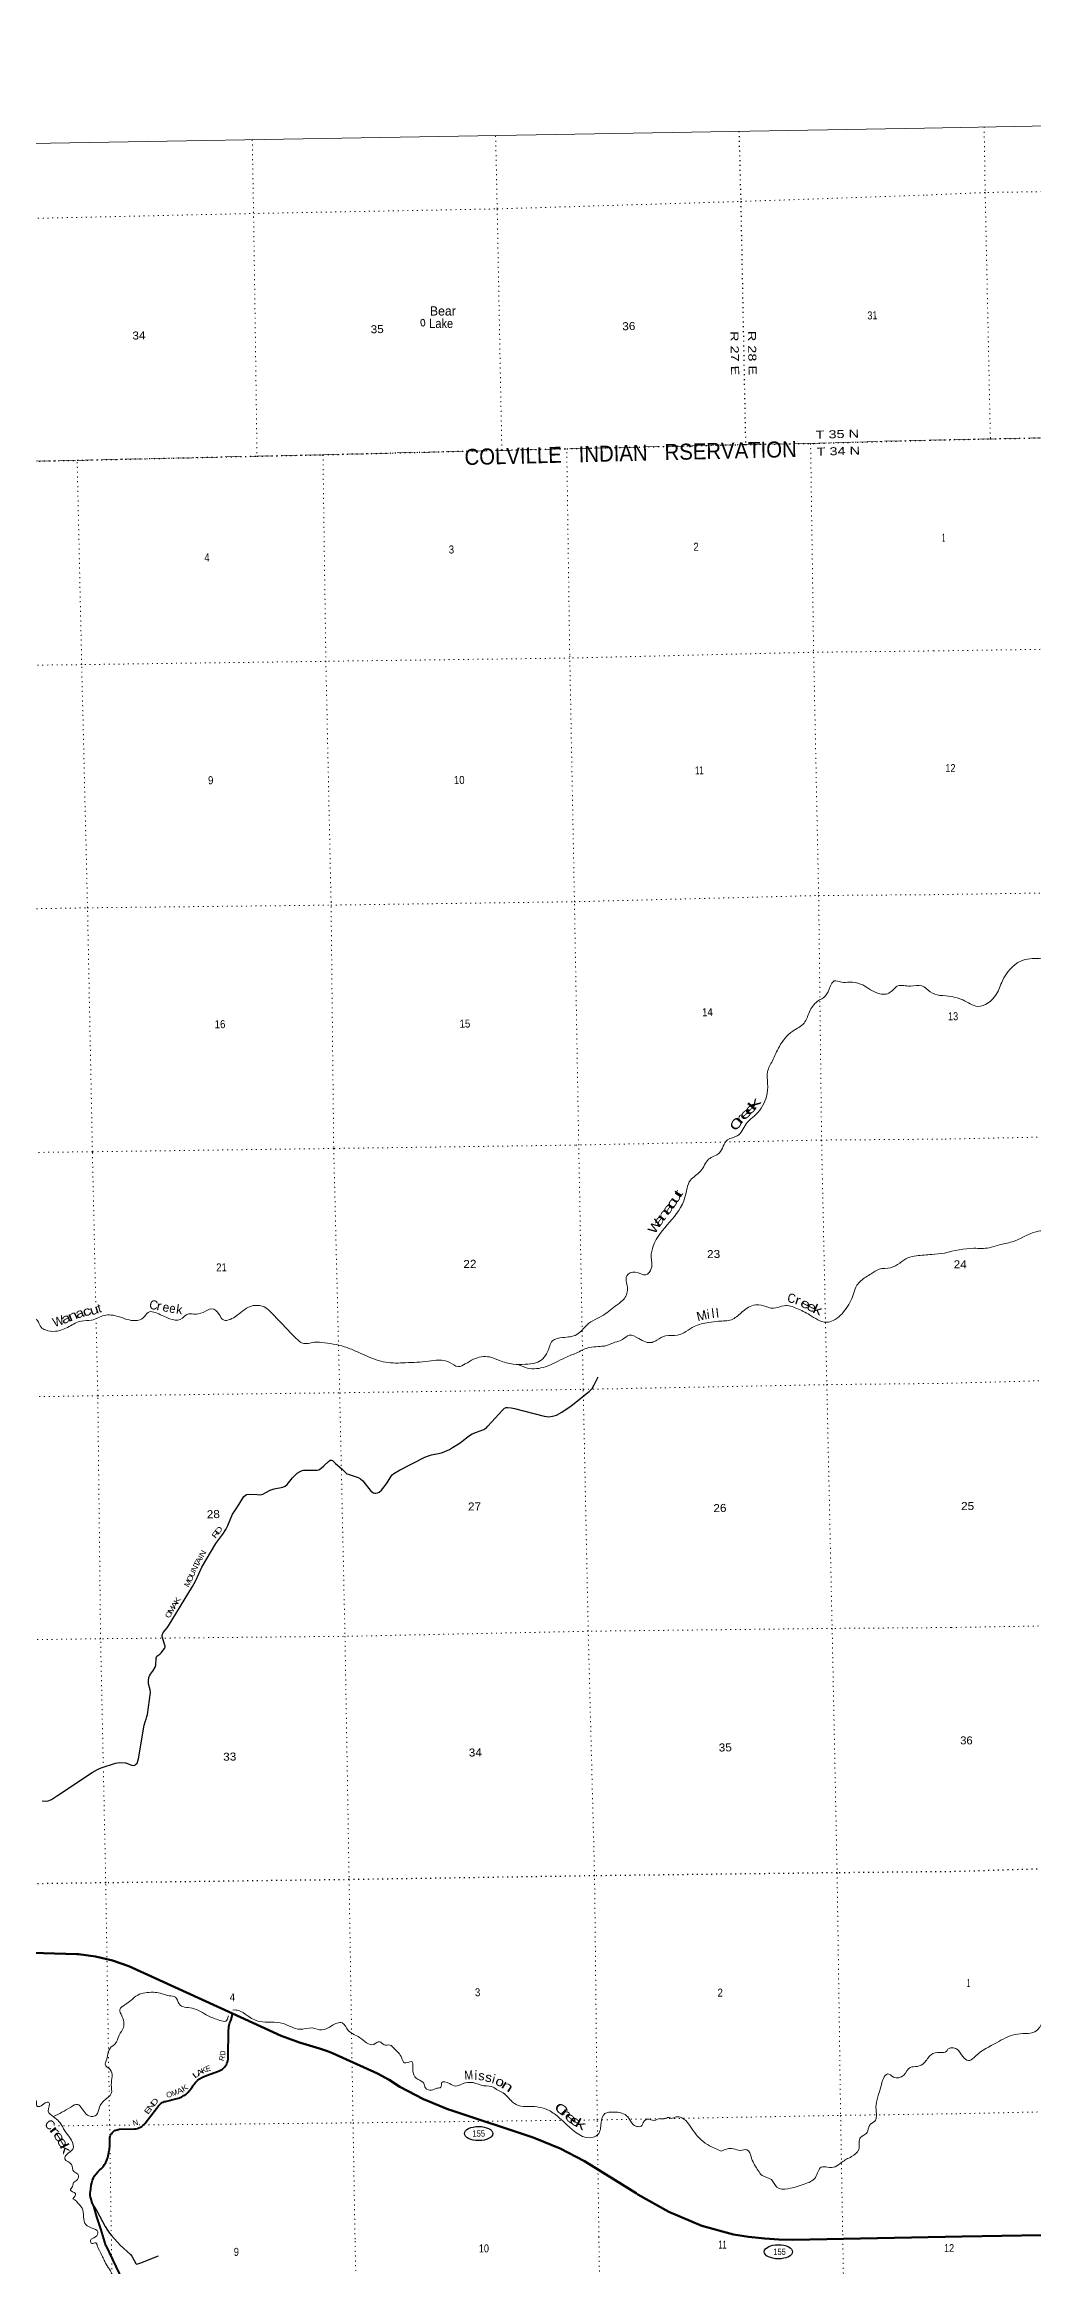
# Model space of a CAD drawing. Header units: feet. Extents: x 244583 to 493183, y 184934 to 372822.
# Drawn here: x 378200 to 399801, y 324241 to 372822 of the extents above; entities that cross this region are included whole.
import ezdxf
from ezdxf.enums import TextEntityAlignment as Align

# ---------------------------------------------------------------- set-up
doc = ezdxf.new("R2010")
doc.units = ezdxf.units.FT
doc.header["$LTSCALE"] = 70
doc.linetypes.add('DOT_DASHED', pattern=[7.7, 5, -1.2, 0.3, -1.2])
doc.linetypes.add('DOTTED', pattern=[1.5, 0.3, -1.2])
for name, color, linetype, lineweight in [('17', 7, 'Continuous', 25), ('23', 7, 'Continuous', 70), ('26', 7, 'Continuous', 40), ('29', 7, 'Continuous', 25), ('30', 7, 'Continuous', 25), ('39', 7, 'Continuous', 13), ('4', 7, 'Continuous', 13), ('44', 7, 'DOT_DASHED', 13), ('6', 7, 'DOTTED', 25), ('7', 7, 'DOTTED', 13)]:
    doc.layers.add(name, color=color, linetype=linetype, lineweight=lineweight)
doc.layers.add('27', color=7, linetype='Continuous')
doc.layers.add('41', color=7, linetype='Continuous')

msp = doc.modelspace()

# ---------------------------------------------------------------- linework, layer by layer
at = {"layer": '17'}
for centre, major_axis in [((387691.85, 327128.91), (-309.24, 1)), ((394245.05, 324542.49), (309.24, -1))]:
    msp.add_ellipse(centre, major_axis=major_axis, ratio=0.500121, dxfattribs=at)
at = {"layer": '23'}
for points in [[(382314.15, 329751.88), (380041.35, 330786.72), (379685.62, 330913.62), (379318.58, 331002.63), (378944.24, 331052.8), (378905.37, 331055.73), (377201.12, 331106.35)], [(393259.86, 324918.32), (392571.33, 325111.51), (391852.95, 325418.4), (391170.58, 325798.69), (391134.53, 325823.28), (390008.64, 326522.37), (389477.57, 326804.88), (388919.88, 327030.33), (388885.47, 327042.06), (387086.35, 327638.75), (387030.21, 327657.82), (386487.81, 327877.61), (385971.36, 328152.9), (385735.47, 328303.3), (385480.53, 328439.57), (384494.2, 328886.52), (384387.52, 328932.36), (384209.95, 328991.38), (383918.29, 329074.92), (383777.73, 329116.89), (383377.46, 329267.74), (382314.15, 329751.88)], [(393259.86, 324918.32), (393591.46, 324873.23), (393947.42, 324830.05), (394252.51, 324808.06), (394563.24, 324806.4), (398259.3, 324877.88)], [(398259.3, 324877.88), (400860.87, 324919.53), (401171.95, 324913.83), (401291.12, 324910.36), (401442.9, 324895.18), (401597.64, 324879.49), (401694.32, 324865.08), (401808.5, 324845.52), (401949.41, 324813.62), (402217.22, 324745.45), (404251.99, 324166.99), (404538.31, 324086), (409051.3, 322968.58), (409165.94, 322938.4), (409321.11, 322905.43), (409410.75, 322893.11), (409488.92, 322884.88), (409715.59, 322869.12), (416911.16, 322526.84)]]:
    msp.add_lwpolyline(points, dxfattribs=at)
at = {"layer": '26'}
for points in [[(382139.32, 328581.92), (382159.17, 328607.12), (382176.29, 328634.25), (382190.47, 328663.02), (382201.57, 328693.12), (382209.46, 328724.22), (382214.05, 328755.97), (382215.31, 328788.02), (382215.28, 328789.8), (382226.68, 329400.25), (382227.15, 329425.08), (382229.08, 329450.25), (382229.94, 329461.51), (382236.49, 329497.27), (382246.74, 329532.15), (382260.59, 329565.77), (382261.75, 329568.2), (382283.53, 329620.51), (382299.72, 329674.81), (382314.15, 329751.88)], [(379276.65, 325541.79), (379244.34, 325616.09), (379220.24, 325692.32), (379209.09, 325735.52), (379202.51, 325779.64), (379200.59, 325824.21), (379203.33, 325868.74), (379210.11, 325909.95), (379221.78, 325999.23), (379232.09, 326053.27), (379247.99, 326105.93), (379269.31, 326156.64), (379295.81, 326204.85), (379327.21, 326250.02), (379363.15, 326291.66), (379403.25, 326329.32), (379405.1, 326330.87), (379448.08, 326367.78), (379482.66, 326403.97), (379515.44, 326449.56), (379543.27, 326498.32), (379565.86, 326549.73), (379582.94, 326603.21), (379591.49, 326641.35), (379616.75, 326757.58), (379622.16, 326782.48), (379625.21, 326807.58), (379629.33, 326841.45), (379629.52, 326845.96), (379630.59, 326871.1), (379629.86, 326895.96), (379628.12, 326955.01), (379626.04, 326983.22), (379626.91, 327011.49), (379630.74, 327039.51), (379637.48, 327066.98), (379647.05, 327093.59), (379659.35, 327119.06), (379662.03, 327123.83), (379678.78, 327144.04), (379697.56, 327162.39), (379718.15, 327178.67), (379740.33, 327192.72), (379763.86, 327204.36), (379788.47, 327213.49), (379813.91, 327219.99), (379839.88, 327223.79), (379841.75, 327223.96), (380166.66, 327228.37), (380200.32, 327232.29), (380233.39, 327239.7), (380265.5, 327250.52), (380296.31, 327264.65), (380325.47, 327281.91), (380352.66, 327302.13), (380377.6, 327325.08), (380399.99, 327350.51), (380402.34, 327353.51), (380650.47, 327677.77), (380695.78, 327734.1), (380713.06, 327755.01), (380732.43, 327773.99), (380753.67, 327790.85), (380776.56, 327805.39), (380800.85, 327817.46), (380826.27, 327826.92), (380844.01, 327831.8), (381097.52, 327896.04), (381150.35, 327912.1), (381201.21, 327933.59), (381249.55, 327960.28), (381294.83, 327991.88), (381336.56, 328028.04), (381374.28, 328068.36), (381407.58, 328112.4), (381436.1, 328159.69), (381441.24, 328169.57), (381465.77, 328204.87), (381502.64, 328248.74), (381543.89, 328288.51), (381589.08, 328323.75), (381637.7, 328354.07), (381689.22, 328379.15), (381743.08, 328398.7), (382007.42, 328493.75), (382037.21, 328505.65), (382065.6, 328520.59), (382092.27, 328538.42), (382116.93, 328558.93), (382139.32, 328581.92)], [(379542.53, 324680.31), (379432.35, 325047.35), (379346.59, 325310.46), (379276.65, 325541.79)], [(379542.53, 324680.31), (380127.66, 323453.84)]]:
    msp.add_lwpolyline(points, dxfattribs=at)
at = {"layer": '29'}
for points in [[(386660.08, 341973.09), (386847.1, 342012.36), (386901.52, 342027.13), (386949.47, 342045.58), (387053.69, 342093.57), (387119.18, 342132.34), (387290.72, 342235.7), (387326.69, 342263.39), (387489.01, 342396.28), (387547.12, 342431.35), (387643.95, 342470.11), (387806.27, 342529.18), (387830.27, 342542.1), (387853.32, 342558.71), (387894.81, 342603.01), (388212.08, 342950.02), (388260.05, 342992.47), (388291.41, 343007.24), (388330.13, 343009.08), (388402.08, 343001.7), (388477.7, 342986.93), (389126.99, 342817.12), (389222.92, 342804.21), (389304.07, 342817.12), (389396.31, 342844.81), (389510.66, 342905.72), (389717.25, 343046), (390108.3, 343356.09), (390174.72, 343428.08), (390218.98, 343503.75), (390307.14, 343676.3)], [(380570.1, 337244), (380621.66, 337325.9), (380634.57, 337370.19), (380641.95, 337532.62), (380648.41, 337554.78), (380658.56, 337569.54), (380723.11, 337613.84), (380753.55, 337643.37), (380826.41, 337739.35), (380838.4, 337770.73), (380839.32, 337791.03), (380826.41, 337835.33), (380774.76, 337997.76), (380772, 338023.6), (380773.84, 338038.37), (380786.75, 338067.9), (380796.89, 338086.35), (380885.43, 338189.72), (380912.18, 338230.33), (381438.8, 339090.45), (381506.13, 339223.36), (381638.01, 339518.67), (381947.9, 340035.49), (382102.84, 340234.83), (382166.49, 340338.21), (382206.14, 340426.79), (382309.44, 340677.82), (382358.32, 340751.66), (382457, 340891.93), (382560.3, 341061.74), (382587.05, 341087.59), (382616.56, 341106.05), (382678.35, 341113.42), (382848.05, 341106.04), (382922.76, 341102.36), (382973.48, 341113.42), (383135.8, 341202.02), (383224.34, 341231.55), (383408.79, 341268.47), (383459.53, 341290.64), (383504.71, 341327.53), (383622.76, 341467.81), (383726.06, 341571.17), (383787.86, 341611.8), (383834.9, 341632.12), (383866.25, 341637.62), (384072.84, 341637.62), (384160.46, 341641.34), (384196.44, 341648.73), (384220.4, 341659.77), (384252.69, 341685.63), (384308.94, 341733.6), (384412.24, 341829.58), (384447.3, 341853.61), (384474.97, 341859.15), (384493.4, 341851.73), (384559.8, 341785.28), (384707.37, 341659.77), (384795, 341573.06), (384813.45, 341560.14), (384840.17, 341549.03), (385061.52, 341475.19), (385109.5, 341447.55), (385157.44, 341401.36), (385341.9, 341172.49), (385354.83, 341161.45), (385389.88, 341142.99), (385419.39, 341137.45), (385445.19, 341135.57), (385480.26, 341139.3), (385519, 341155.91), (385570.62, 341202.02), (385688.67, 341364.45), (385777.21, 341504.73), (385804.9, 341537.99), (385834.42, 341561.98), (385961.67, 341637.62), (386515.06, 341921.92), (386575.93, 341947.76), (386660.08, 341973.09)], [(378148.09, 334405.89), (378225.55, 334398.51), (378284.58, 334405.89), (378350.98, 334435.42), (378483.79, 334524.02), (379243.75, 335026.07), (379356.28, 335088.82), (379442.98, 335129.43), (379754.71, 335232.79), (379848.77, 335247.56), (379968.68, 335240.17), (380018.47, 335225.41), (380105.18, 335184.8), (380151.28, 335181.11), (380175.27, 335188.49), (380193.71, 335199.57), (380225.06, 335232.8), (380254.57, 335321.39), (380380, 336059.7), (380400.31, 336137.22), (380422.45, 336192.59), (380440.89, 336247.96), (380453.78, 336295.96), (380520.21, 336775.85), (380512.81, 336834.93), (380475.92, 336967.82), (380472.25, 337034.26), (380483.3, 337100.72), (380505.46, 337152.39), (380557.08, 337226.23), (380570.1, 337244)], [(379276.65, 325541.79), (379341.54, 325440.88), (379528.77, 325093.88), (379576.73, 325014.51), (379621.92, 324948.05), (379662.41, 324896.73), (379857.29, 324685.68)], [(379857.29, 324685.68), (380082.45, 324483.85), (380110.07, 324448.03), (380195.45, 324285.91), (380212.25, 324274.45), (380243.99, 324280.68), (380306.4, 324303.96), (380694.91, 324453.95)]]:
    msp.add_lwpolyline(points, dxfattribs=at)
at = {"layer": '39'}
for points in [[(386427.96, 366732.09), (386438.68, 366792.99), (386472.53, 366813.99), (386497.31, 366790.3), (386513.2, 366713.84), (386497.98, 366673.04), (386457.79, 366664.03), (386445.03, 366692.04), (386427.96, 366732.09)], [(397773.82, 352022.57), (398273.5, 351924.96), (398606.56, 351781.45), (399007.18, 352043.17), (399142.76, 352340.04), (399547.25, 352773.67), (399944.38, 352833.15), (400463.21, 352851.66), (400897.81, 352982.36), (401150.16, 353308.98), (401383.59, 353694.01), (401823.29, 354217.04), (402091.56, 354562.05), (402531.86, 355038.58), (402827.45, 355141.29), (403161.15, 355106.98), (403523.39, 355368.22), (404034.92, 355960.88), (404197.36, 356051.85), (404479.28, 356117.99), (404850.56, 356304.53), (405303.47, 356583.07), (405619.08, 356700.18), (406243.41, 356999.02), (406472.48, 357250.54), (406624.48, 357527.4), (406785.22, 357751.79), (406934.62, 357915.38), (407113.38, 358152.13), (407546.4, 358565.89), (407905.12, 358786.65)], [(397773.82, 352022.57), (397562.41, 352101.68), (397383.73, 352231), (397129.39, 352225.12), (396854.64, 352228.88), (396662.31, 352072.79), (396395.63, 352076.74), (396041.78, 352270.75), (395804.54, 352311.78), (395620.71, 352313.59), (395466.65, 352338.34), (395378.5, 352219.03), (395274.23, 352010.38), (395099.19, 351893.1), (394922.71, 351662.57), (394805.18, 351415.19), (394560.74, 351241.72), (394265.51, 350905.32), (394113.18, 350590.41), (394009.59, 350351.45), (394009.42, 350094.66), (393983.57, 349813.01), (393762.16, 349427.76), (393538.83, 349214.34), (393346.99, 348949.07), (393134.88, 348863.29), (392949.64, 348573.91), (392718.5, 348437.14), (392548.63, 348182.49), (392323.01, 347981.15), (392202.35, 347606.32), (391507.83, 346538.85), (391464.48, 346315.43), (391466.51, 346050.6), (391344.51, 345910.29), (391116.9, 345971.75), (390930.98, 345888.6), (390942.78, 345638.15), (390877.69, 345394.01), (390717.29, 345254.83), (390419.46, 345031.59), (390062.87, 344817.11), (389837.52, 344603.64), (389528.01, 344537.85), (389307.49, 344466.03), (389197.9, 344224.91), (388942.88, 343984.47), (388709.28, 343954.8), (388448.7, 343956.87), (388147.96, 344036.86), (387926.04, 344114.64), (387581.79, 344066.24), (387400.41, 343960.95), (387248.25, 343902.84), (387044.03, 344001.24), (386593.2, 344021.15), (386095.12, 343987.4), (385660.66, 343997.58), (385251.64, 344131.69), (385055.77, 344218.15), (384819.21, 344317.82), (384321.93, 344425.63), (384099.56, 344434.64), (383841.46, 344416.55), (383705.87, 344516.53), (383223.78, 345018.97), (382962.6, 345223.22), (382702.11, 345221.24), (382368, 344995.15), (382098.85, 344930.29), (382019.46, 345045.73), (381857.07, 345169.36), (381669.09, 345088.18), (381467.92, 345053.21), (381314.61, 345045.62), (381217.55, 344962.5), (380739.22, 345036.36), (380467.39, 345088.72), (380361.03, 344971.01), (380190.79, 344908.44), (379817.1, 344998.88), (379507.52, 345024.08), (379229.16, 344920.59), (379005.47, 344899.24), (378739.6, 344779.87), (378439.04, 344675.87), (378220.24, 344705.19), (378126, 344763.67), (378049.95, 344909.51), (377873.8, 345016.65), (377639.7, 345185.13), (377466.94, 345144.74), (377261.9, 345014.64), (377041.78, 345013.6), (376793.5, 345183.77), (376731.2, 345203.15)], [(397874.52, 346387.82), (398520.41, 346490.91), (398851.52, 346501.05), (399058.77, 346562.23), (399356.8, 346632.62), (399879.12, 346853.37), (400269.2, 346831.88), (400628.57, 346684.65), (401097.45, 346819.82), (401498.93, 346855.09), (402003.19, 347225.24), (402122.99, 347238.49)], [(388566.88, 343944.8), (388761.69, 343871.09), (389150.81, 343900.31), (389592.52, 344102.6), (389854.54, 344213.8), (390114.59, 344322.93), (390487.28, 344363.89), (390671.46, 344434.87), (390833.67, 344495.24), (390982.93, 344591.7), (391190.68, 344515.62), (391483.39, 344433.42), (391589.26, 344484.39), (391778.99, 344577.74), (392041.22, 344591.89), (392402.46, 344780.19), (392717.52, 344868.35), (392939.01, 344897.74), (393219.03, 344928.47), (393431.64, 345080.99), (393700.53, 345244.91), (393920.88, 345235.85), (394134.26, 345178.1), (394369.23, 345236.1), (394647.26, 345177.83), (394927.23, 345034.67), (395292.4, 344875.29), (395443.01, 344913.14), (395729.81, 345176.56), (395830.89, 345348.74), (395962.62, 345681.36), (396154.39, 345861.71), (396275.94, 345933.26), (396447.36, 346032.26), (396697.02, 346066.33), (396898.67, 346168.05), (397075.77, 346283.35), (397260.6, 346326.04), (397599.17, 346358.13), (397874.52, 346387.82)], [(398186.6, 328940.32), (398429.46, 328726.75), (398553.45, 328823.31), (399016.31, 329114.1), (399415.91, 329296.95), (399851.41, 329356.89), (400073.47, 330000.59), (400196.88, 330618.81), (400385.08, 330748.51), (400700.78, 331017.27), (400865.55, 331401.45), (401275.49, 331723.93), (401758.94, 332142.36), (401974.64, 332650.51), (402131.66, 333008.3), (402148.78, 333408.87), (402064.01, 333721.23), (402215.89, 334165.91), (402395.32, 334350.09), (402960.88, 334506.67), (403308.44, 334652.48), (403743.33, 334918.66), (404033.28, 335306.4), (404193.27, 335589.42), (404468.61, 335855.67), (404886.13, 336216.67), (405251.98, 336512.33), (405406.56, 336744.73), (405645.57, 337325.96), (405757.31, 337592.21)], [(367745.89, 331441.27), (367862.78, 331436.28), (367962.67, 331396.13), (368069.82, 331479.48), (368397.06, 331652.85), (368551.5, 331787.84), (368696.91, 331876.13), (368868.95, 331859.88), (368951.9, 332029.62), (369045.71, 332078.3), (369157.54, 331957.54), (369242.64, 331945.35), (369325.15, 331870.43), (369499.76, 331829.98), (369719.46, 331849.21), (370141.87, 331747.76), (370175.21, 331615.08), (370110.13, 331546.86), (370167.12, 331263.08), (370207.95, 331067.89), (370252.84, 330959.74), (370443.63, 330830.7), (370579.2, 330819.68), (370586.52, 330676.29), (370513.37, 330607.87), (370591.25, 330470.16), (370605.7, 330280.43), (370703.82, 330141.16), (370828.99, 330055.08), (371042.7, 329983.19), (371351.81, 329802.29), (371648.63, 329629.19), (371879.88, 329497.04), (372148.15, 329335.42), (372482.21, 329035.8), (372700.26, 329038.82), (372850.28, 329013.98), (372968.63, 329049.07), (373142.53, 328951.99), (373329.98, 328968.45), (373407.03, 328867.11), (373505.06, 328907.79), (373566.24, 328969.87), (373679.84, 328948.23), (373839.35, 328949.89), (373901, 328815.84), (373948.72, 328760.33), (374143.04, 328829.53), (374276.05, 328753.74), (374375.26, 328654.94), (374575.87, 328714.17), (374586.83, 328940.88), (374685.16, 329056.38), (374870.59, 329072.8), (374970.98, 328834.51), (375083.41, 328687.48), (375263.68, 328576.39), (375350.38, 328406.53), (375504.91, 328361.57), (375855.12, 328414.15), (376050.53, 328523.81), (376371.23, 328454.39), (376606.7, 328314.25), (376731.05, 328175.58), (376877.9, 328201.22), (376998.13, 328066.5), (377135.99, 328043.4), (377282.89, 328067.02), (377502.74, 327991.22), (377757.34, 327898.03), (377804.2, 327791.95), (377867.38, 327767.12), (377941.81, 327867.92), (378021.05, 327847.51), (378035.8, 327732.59), (378096.73, 327717.83), (378215.99, 327801.46), (378296.64, 327807.37), (378282.83, 327616.99), (378326.79, 327549.26), (378462.47, 327445.23), (378564.12, 327328.28), (378675.41, 327142.81), (378790.09, 326985.72), (378818.9, 326786.22), (378688.18, 326674.01), (378648.01, 326576.03), (378788.15, 326453.9), (378842.23, 326297.44), (378928.44, 326236.75), (378924.98, 326123.44), (378837.6, 326058.74), (378813.31, 325973.26), (378766.67, 325893.32), (378875.41, 325819), (378817.5, 325702.41)], [(378398.11, 327498.35), (378779.56, 327709.34), (378925.67, 327767.31), (379022.85, 327668.46), (379228.65, 327501.35), (379326.96, 327529.91), (379403.72, 327705.57), (379501.45, 327847.34), (379661.38, 328006.73), (379661.16, 328192.75), (379637.27, 328529.86), (379527.65, 328642.58), (379548.14, 328717.87), (379583.15, 328864.26), (379652.39, 329015.48), (379747.57, 329092.5), (379834.14, 329280.52), (379925.26, 329446.4), (379891.12, 329702.4), (379847.6, 329838.89), (379964.24, 329948.75), (380089.37, 330040.61), (380240.23, 330155.3), (380580.12, 330217.75), (380725.92, 330200.9), (380923.16, 330142.78), (381065.24, 330111.69), (381141.34, 329963.82), (381426.26, 329869.31), (381777.39, 329705.56), (382034.19, 329604.33), (382165.86, 329587.15), (382221.46, 329702.81)], [(382314.61, 329830.91), (382447.3, 329820.11), (382633.68, 329707.15), (382901.17, 329579.88), (383417.16, 329537.21), (383781.63, 329408.14), (384053.58, 329438.69), (384266.65, 329395.09), (384486.65, 329489.14), (384705.42, 329548.79), (384848.69, 329378.21), (385090.45, 329228.1), (385398.82, 329079.54), (385528.78, 329137.14), (385627.24, 329070.66), (385756.66, 329063.55), (385843.16, 328990.73), (386011.57, 328780.3), (386068.53, 328674.45), (386217.26, 328706.19), (386259.24, 328460.48), (386367.68, 328311.34), (386492.81, 328227.29), (386527.42, 328126.99), (386659.88, 328075.46), (386776.03, 328118.58), (386866.36, 328142.91), (386886.24, 328244.47), (387052.37, 328222.02), (387184.97, 328164.43), (387341.26, 328218.59), (387568.94, 328242.05), (387804.76, 328174.71), (388025.76, 328137.35), (388085.68, 328095.34), (388199.75, 328036.23), (388399.9, 327850.79), (388553.8, 327745.16), (388804.75, 327722.66), (389230.97, 327631.41), (389462.96, 327466.92), (389617.73, 327322.9), (390193.59, 327047.06), (390299.28, 327106.12), (390370.19, 327360.51), (390452.31, 327566.62), (390637.42, 327597.19), (390823.68, 327577.23), (390952.89, 327491.25), (391061.52, 327334.02), (391151.54, 327283.53), (391244.26, 327291.74), (391308.51, 327396.34), (391388.18, 327444.69), (391526.23, 327413.51), (391656.56, 327454.94), (391747.58, 327448.95), (391843.78, 327481.51), (391906.86, 327460.72), (392011.13, 327493.46), (392132.8, 327472.01), (392408.64, 327156.89), (392738.56, 326861.22), (392993.66, 326745.8)], [(392993.66, 326745.8), (393263.13, 326796.51), (393411.46, 326757.48), (393554.45, 326774.93), (393659.78, 326585.28), (393803.26, 326317.65), (393888.43, 326214.48), (394092.55, 326120.12), (394209.39, 325957.02), (394452.55, 325922.2), (394809.72, 326023.47), (395056.78, 326170.71), (395182.94, 326394.02), (395320.29, 326393.15), (395483.71, 326400.97), (395630.86, 326501.43), (395840.12, 326623.54), (396002.17, 326778.93), (396042.52, 327044.74), (396183.48, 327151.12), (396234.46, 327305.97), (396351.47, 327399.66), (396389.34, 327509.72), (396376.82, 327703.54), (396487.69, 328152.95), (396540.04, 328336.14), (396632.74, 328433.32), (396761.53, 328365.52), (396986.77, 328407.12), (397126.29, 328576.15), (397283.37, 328595.96), (397433, 328676.25), (397582.48, 328851.57), (397775.19, 328902.53), (397888.14, 328909.18), (397975.15, 328990.05), (398041.44, 329005.74), (398147.19, 328973.81), (398170.92, 328956.12), (398186.6, 328940.32)], [(378817.5, 325702.41), (378878.93, 325665.41), (378949.37, 325588.18), (378997, 325536.71), (379051.64, 325356), (379080.12, 325170.64), (379219.84, 325066.7), (379369.33, 324977.15), (379315.31, 324866.71), (379206, 324789.37), (379237.81, 324723.38), (379320.25, 324739.44), (379349.34, 324703.72), (379350.91, 324677.03)], [(379350.91, 324677.03), (379457.09, 324461.58), (379507.76, 324353.44), (379545.78, 324271.32), (379641.59, 324127.68), (379664.39, 324000.8), (379618.1, 323896.83), (379639.48, 323838.64), (379725.05, 323799.89), (379737.47, 323686.95), (379725.19, 323597.79), (379767.08, 323523.83), (379895.2, 323574.83), (379963.4, 323497.35), (380029.07, 323347.05), (380029.13, 323246.01), (380144.77, 323021.91), (380169.17, 322915.28), (380148.73, 322830), (380243.63, 322827.81), (380305.07, 322784.54), (380251.77, 322726.92), (380237.66, 322530.61), (380278.82, 322393.98), (380377.47, 322406.01), (380447.13, 322257.82), (380407.27, 322135.78), (380375.54, 321912.86), (380418.14, 321804.55), (380691.51, 321565.35), (380897.61, 321456.19), (381109.44, 321460.32), (381387.43, 321681.99), (381680.11, 321875.65), (381836.95, 322001.99), (381867.12, 322202.65), (381980.42, 322384.73), (382070.01, 322542.09), (382046.29, 322713.41), (382089.57, 322865.83), (382240.89, 322965.79), (382409.18, 322928.65), (382668.34, 322986.25), (382979.58, 322966.05), (383277.46, 322810.18), (383763.13, 322845.92), (383866.16, 322938.88), (383975.87, 323001.65), (384210.14, 322994.09), (384418.11, 322990.06), (384501.52, 322860.33), (384786.3, 322752.71), (384979.86, 322566.51), (385095.2, 322356.56), (385216.05, 322172.98), (385380.98, 322200.45), (385588.26, 322131.74), (385657.09, 322023.95), (385775.27, 321969.67), (385956.1, 321813.54), (386078.64, 321646.16), (386153.45, 321639.54), (386296.48, 321652.43), (386537.39, 321616.71), (386864.78, 321693.83), (387128.33, 321539.31), (387349.84, 321367.81), (387440.89, 321161.43), (387534.31, 321132.93), (387683.95, 320923.65), (387849.53, 320821.79), (388027.85, 320689.86), (388156.52, 320518.57), (388308.98, 320367.95), (388454.09, 319986.79), (388625.04, 319820.36), (389001.81, 319851.96), (389238.07, 319650.43), (389344.35, 319292.77), (389539.92, 319106.61), (389839.26, 319076.07), (390049.17, 318880.09), (390337.33, 318608.84), (390612.03, 318598.03), (390829.73, 318709.38), (390917.83, 318743.44), (391113.2, 318567.38), (391438.08, 318472.67), (391754.84, 318575.85), (392002.37, 318708), (392209.77, 318829.26)]]:
    msp.add_spline(points, degree=3, dxfattribs=at)
at = {"layer": '4'}
msp.add_lwpolyline([(244583.23, 368785.28), (275154.65, 369142.74), (305725.57, 369542.24), (336295.9, 369983.81), (366865.59, 370467.41), (397437.89, 370993.07), (428002.83, 371560.78), (458570.27, 372170.54), (489136.84, 372822.34), (493183.04, 189004.41), (462363.63, 188347.22), (431543.33, 187732.43), (400722.22, 187160.02), (369900.35, 186630.01), (339077.78, 186142.4), (308254.57, 185697.19), (277430.77, 185294.38), (246606.45, 184933.96)], close=True, dxfattribs=at)
msp.add_lwpolyline([(244583.23, 368785.28), (275154.65, 369142.74), (305725.57, 369542.24), (336295.9, 369983.81), (366865.59, 370467.41), (397437.89, 370993.07), (428002.83, 371560.78), (458570.27, 372170.54), (489136.84, 372822.34), (493183.04, 189004.41), (462363.63, 188347.22), (431543.33, 187732.43), (400722.22, 187160.02), (369900.35, 186630.01), (339077.78, 186142.4), (308254.57, 185697.19), (277430.77, 185294.38), (246606.45, 184933.96)], close=True, dxfattribs=at)
at = {"layer": '44'}
msp.add_line((397559.94, 364169.56), (428136.88, 364772.75), dxfattribs=at)
msp.add_lwpolyline([(371960.51, 363562.63), (372130.12, 363564.76), (373575.02, 363596.39), (377453.51, 363697.91), (378917.41, 363725.3), (382846.17, 363815.48), (384290.46, 363847.11), (393525.38, 364071.42), (394948.65, 364095.9), (397559.94, 364169.56)], dxfattribs=at)
at = {"layer": '6'}
for points in [[(393382.1, 370920.97), (393421.69, 369386.79), (393525.38, 364071.42)], [(397556.69, 364165.82), (398878.77, 364195.58), (400317.2, 364223.95), (404200.31, 364300.55), (405461.24, 364325.43), (409545.9, 364406.01), (410766.3, 364430.08), (414863.55, 364510.91), (416085.11, 364535.01), (420217.46, 364616.52), (421421.33, 364640.27), (425593.24, 364722.57), (426765.22, 364745.69), (428136.88, 364772.75)], [(371960.51, 363562.63), (372128.81, 363564.81), (373574.16, 363596.19), (377453.57, 363697.98), (378915.16, 363725.69), (382847.33, 363816.56), (384288.64, 363847.85), (388198.38, 363948.32), (389617.48, 363979.09), (393525.38, 364071.42), (395022.96, 364097.18), (397556.69, 364165.82)], [(428736.34, 333476.21), (427342.65, 333454.44), (422023.68, 333360.92), (416708.67, 333273.51), (411382.06, 333145.52), (406049.08, 333041.72), (400847.31, 332943.56), (398116.59, 332857.26)], [(398116.59, 332857.26), (395528.13, 332831.85), (390226.07, 332765.93), (384859.78, 332682.35), (379539.64, 332611.98), (374225.61, 332539.72), (368959.55, 332488.79), (367493.94, 332477.98)]]:
    msp.add_lwpolyline(points, dxfattribs=at)
at = {"layer": '7'}
for points in [[(382742.95, 370735.16), (382773.04, 369050.21), (382847.33, 363816.56)], [(388198.38, 363948.32), (388097.59, 369225.34), (388062.97, 370827.44)], [(398742.32, 371016.5), (398765.46, 369583.27), (398878.77, 364195.58)], [(428030.13, 370143.49), (425458.48, 370114.77), (420087.31, 369996.34), (414720.21, 369875.94), (409423.73, 369760.45), (404096.71, 369664.81), (398765.46, 369583.27), (397460.81, 369526.68)], [(372113.43, 368904.47), (377426.82, 369005.02), (382774.11, 369124.55), (388097.59, 369225.34), (393421.69, 369386.79), (397460.81, 369526.68)], [(390320.83, 324866.6), (390283.84, 327427.26), (390226.07, 332765.93), (390087.27, 338114.86), (389978.08, 343405.84), (389879.85, 348747.63), (389786.07, 354071.31), (389683.12, 359475.17), (389617.48, 363979.09)], [(394948.65, 364095.9), (395015.02, 359528.12), (395124.91, 354206.83), (395188.97, 348858.19), (395303.54, 343508.7), (395419.71, 338177.44), (395528.13, 332831.85), (395605.35, 327525.97), (395650.04, 324960.66)], [(379320.73, 345310.93), (379247.74, 348603.01), (379141.57, 353938.55), (379013.56, 359257.4), (378915.16, 363725.69)], [(384288.64, 363847.85), (384351.82, 359330.22), (384465.07, 354071.19), (384523.42, 348674.39), (384654, 343331.33), (384770.03, 338006.14), (384859.78, 332682.35), (384945.39, 327362.52), (384990.41, 324773.8)], [(397639.11, 359556.94), (400376.65, 359598.08), (405534.92, 359622.91), (410868.03, 359716.61), (416175.02, 359799.87), (421508.42, 359871.33), (426834.72, 360023.58), (428224.58, 360047.05)], [(397639.11, 359556.94), (395015.02, 359528.12), (389682.05, 359400.83), (384351.82, 359330.22), (379013.56, 359257.4), (373668.97, 359196.57), (372505.95, 359183.84)], [(397734.44, 354226.48), (400451.37, 354268.96), (405615.31, 354324.19), (410950.36, 354423.98), (416293.62, 354513.75), (421624.51, 354623.6), (426963.41, 354737.59), (428326.2, 354770.62)], [(375293.75, 353867.82), (379141.57, 353938.55), (384464, 353996.85), (389786.07, 354071.31), (395124.91, 354206.83), (397734.44, 354226.48)], [(428428.52, 349458.22), (427061.98, 349439.09), (421718.69, 349351.33), (416402.18, 349223.47), (411067.02, 349131.77), (405726.1, 349017.75), (400534.24, 348933.88), (397830.08, 348878.9)], [(397830.08, 348878.9), (395188.97, 348858.19), (389805.51, 348748.7), (384523.42, 348674.39), (379247.74, 348603.01), (375063.18, 348551.17)], [(379663.92, 324682.39), (379624.84, 327310.33), (379539.64, 332611.98), (379427.32, 337951.41), (379366.07, 343265.74), (379327.78, 344992.79)], [(397925.58, 343537.91), (400637.16, 343611.17), (405845.56, 343664.92), (411164.4, 343768.55), (416466.72, 343900.29), (421847.55, 344053.21), (427182.94, 344126.71), (428530.66, 344154.95)], [(375248.18, 343204.07), (379366.07, 343265.74), (384654, 343331.33), (389978.08, 343405.84), (395303.54, 343508.7), (397925.58, 343537.91)], [(428633.67, 338806.62), (427227.44, 338791.16), (421904.35, 338703.65), (416595.81, 338583.97), (411258.82, 338478.09), (405930.24, 338346.03), (400770.94, 338244.36), (398021.11, 338196.91)], [(398021.11, 338196.91), (395419.71, 338177.44), (390087.27, 338114.86), (384844.37, 338005.07), (379427.32, 337951.41), (374825.07, 337888.31)], [(398211.27, 327563.73), (400956.26, 327622.95), (406186.56, 327701.23), (411485.57, 327776.31), (416826.55, 327886.28), (422133.12, 328001.9), (427472.11, 328109.82), (428838.01, 328145.72)], [(389990.04, 327423.7), (390283.84, 327427.26), (395605.35, 327525.97), (398211.27, 327563.73)], [(378509.18, 327295.96), (379624.84, 327310.33), (380074.82, 327314.74)], [(380266.87, 327316.63), (384945.39, 327362.52), (389547.03, 327418.32)], [(380127.56, 300780.74), (380039.32, 306033.55), (379956.04, 311339.01), (379850.11, 316666.26), (379712.65, 321956.51), (379663.92, 324682.39)], [(384990.41, 324773.8), (385047.57, 322024.19), (385165.1, 316721.42), (385276.88, 311404.39), (385351.21, 306141.2), (385368.5, 305443.6)], [(390320.83, 324866.6), (390360.5, 322081.33), (390425.48, 318990.42)], [(396078.06, 300972.59), (395993.23, 306255.79), (395885.36, 311578.96), (395811.92, 316896.73), (395694.84, 322177.28), (395650.04, 324960.66)]]:
    msp.add_lwpolyline(points, dxfattribs=at)

# ---------------------------------------------------------------- texts
at = {"layer": '17', "width": 0.8}
for p in [(387694.75, 327060.6), (394271.1, 324474.18)]:
    msp.add_text('155', height=140, dxfattribs=at).set_placement(p, align=Align.CENTER)
at = {"layer": '27'}
for s, rotation, width, p in [('D', 85.05, 0.75, (382151.15, 328830.12)), ('L', 37.406, 1.8, (381484.24, 328324.74)), ('A', 31.731, 1.45, (381558.7, 328375.69)), ('K', 23.175, 1.1, (381652.61, 328434.71)), ('E', 18.219, 1.05, (381744.56, 328477.05)), ('R', 74.8, 0.9, (382122.69, 328704.88)), ('O', 15.363, 0.9, (380880.68, 327907.79)), ('M', 18.299, 0.95, (380999.16, 327942.92)), ('A', 21.853, 1.2, (381123.58, 327984.6)), ('K', 29.592, 1.3, (381234.44, 328042.45)), ('E', 52.66, 1.55, (380461.15, 327534.49)), ('N', 52.66, 1.45, (380525.92, 327623.51)), ('D', 50.736, 1.5, (380599.02, 327713.64)), ('N', 14.449, 0.9, (380145.15, 327294.29))]:
    msp.add_text(s, height=120, rotation=rotation, dxfattribs=dict(at, width=width)).set_placement(p)
at = {"layer": '30'}
for s, rotation, width, p in [('R', 52.143, 1.45, (381986.97, 340199.82)), ('D', 52.143, 1.45, (382057.17, 340290.13)), ('T', 65.935, 1.35, (381584.88, 339559.93)), ('A', 61.053, 1.35, (381625.57, 339634.41)), ('N', 61.053, 1.2, (381711.61, 339786.38)), ('M', 61.522, 1.15, (381384.56, 339135.55)), ('O', 63.134, 1.1, (381439.24, 339246.32)), ('U', 64.935, 1.15, (381485.42, 339350.38)), ('N', 63.935, 1.15, (381535.39, 339464.73)), ('M', 58.522, 1.2, (381029.51, 338556.02)), ('A', 58.522, 1.45, (381094.42, 338662.04)), ('K', 58.522, 1.35, (381153.4, 338758.38)), ('O', 58.522, 1.2, (380965.09, 338450.81))]:
    msp.add_text(s, height=120, rotation=rotation, dxfattribs=dict(at, width=width)).set_placement(p, align=Align.CENTER)
msp.add_text('I', height=120, rotation=61.053, dxfattribs=at).set_placement((381665.31, 339705.76), align=Align.CENTER)
at = {"layer": '41', "width": 0.9}
msp.add_text('Lake', height=200, dxfattribs=at).set_placement((386611.58, 366620.58))
at = {"layer": '41'}
msp.add_text('Bear', height=200, dxfattribs=at).set_placement((386626.87, 366892.99))
for s, rotation, width, p in [('k', 48.761, 2.1, (393698.07, 349478.8)), ('C', 55.221, 1.45, (393322.15, 349038.18)), ('r', 49.847, 2.05, (393415.85, 349184.51)), ('e', 43.352, 1.95, (393486.53, 349268.67)), ('e', 44.547, 2.05, (393594.32, 349373.6)), ('a', 52.59, 1.85, (391822.09, 347192.45)), ('c', 55.201, 1.85, (391923.43, 347324.35)), ('u', 58.047, 1.7, (392013.66, 347449.9)), ('t', 58.164, 1.45, (392111.68, 347600.37)), ('W', 56.552, 1.2, (391541.75, 346787.84)), ('a', 53.649, 1.8, (391634.39, 346937.25)), ('n', 52.59, 1.85, (391723.32, 347063.1)), ('C', 349.594, 0.9, (394429.58, 345315.46)), ('r', 343.16, 1.25, (394590.68, 345277.73)), ('W', 18.797, 0.95, (378419.16, 344764.1)), ('a', 23.234, 1.4, (378608.79, 344826.17)), ('n', 24.074, 1.4, (378761.83, 344885.38)), ('a', 18.449, 1.25, (378913.12, 344949.58)), ('c', 20.052, 1.35, (379072.31, 344990.03)), ('u', 17.552, 1.3, (379222.72, 345021.87)), ('C', 349.342, 0.95, (380478.76, 345172.42)), ('r', 348.745, 1.1, (380639.66, 345143.69)), ('e', 350.342, 0.95, (380771.89, 345116.93)), ('e', 351.397, 0.9, (380919.56, 345089.31)), ('e', 334.574, 1.35, (394702.91, 345234.3)), ('e', 334.867, 1.35, (394841.49, 345164.26)), ('k', 337.049, 1.45, (394975.77, 345094.48)), ('M', 3.579, 0.85, (387387.32, 328303.95)), ('s', 353.954, 1.05, (387675.14, 328301.78)), ('s', 352.108, 1.1, (387824.39, 328269.76)), ('o', 337.232, 1.25, (388036.51, 328209.35)), ('n', 327.493, 1.65, (388164.42, 328148.9)), ('C', 323.162, 1.5, (389325.8, 327667.93)), ('r', 318.178, 2.1, (389453.18, 327576.84)), ('e', 317.429, 1.95, (389542.77, 327492.83)), ('e', 324.902, 1.65, (389654.56, 327389.48)), ('k', 330.865, 1.65, (389779.69, 327302.07)), ('r', 308.133, 1.95, (378293.1, 327206.31)), ('e', 303.06, 1.6, (378376.47, 327109.84)), ('e', 300.725, 1.5, (378457.81, 326980.58)), ('k', 296.511, 1.55, (378528.18, 326853.65))]:
    msp.add_text(s, height=200, rotation=rotation, dxfattribs=dict(at, width=width)).set_placement(p)
for s, rotation, p in [('t', 16.885, (379392.7, 345076.19)), ('k', 352.305, (381070.13, 345064.15)), ('M', 13.75, (392483, 344895.03)), ('i', 7.839, (392692.9, 344944.99)), ('l', 7.431, (392797.52, 344962.38)), ('l', 6.518, (392892.86, 344970.27)), ('i', 357.629, (387597.12, 328306.75)), ('i', 345.354, (387968.64, 328232.81)), ('C', 316.179, (378182.33, 327317.34))]:
    msp.add_text(s, height=200, rotation=rotation, dxfattribs=at).set_placement(p)
at = {"layer": '44', "width": 0.95}
msp.add_text('COLVILLE   INDIAN   RSERVATION', height=350, rotation=1.391, dxfattribs=at).set_placement((391018.42, 363710.66), align=Align.CENTER)
at = {"layer": '6', "width": 1.35}
for s, rotation, p in [('R 27 E', 271.118, (393195.14, 366549.71)), ('R 28 E', 271.118, (393577.27, 366554.37)), ('T 35 N', 1.552, (395061.37, 364198.26)), ('T 34 N', 1.552, (395083.28, 363826.92))]:
    msp.add_text(s, height=175, rotation=rotation, dxfattribs=at).set_placement(p)
at = {"layer": '7'}
for s, width, p in [('31', 0.85, (396191.22, 366806.07)), ('34', 1.1, (380124.97, 366366.03)), ('35', 1.1, (385332.52, 366503.8)), ('36', 1.1, (390833.26, 366570.13)), ('4', 0.9, (381696.48, 361511.21)), ('3', 0.9, (387040.45, 361687.28)), ('2', 0.9, (392389.13, 361746.19)), ('9', 0.9, (381777.87, 356640.16)), ('10', 0.9, (387152.06, 356643.04)), ('11', 0.65, (392426.52, 356855.92)), ('14', 0.9, (392578.1, 351565.92)), ('16', 0.9, (381922.48, 351301.47)), ('15', 0.9, (387276.26, 351313.99)), ('23', 1.1, (392687.29, 346274.94)), ('21', 0.9, (381955.52, 345984.47)), ('22', 1.1, (387360.39, 346058.83)), ('28', 1.1, (381750.86, 340585.03)), ('27', 1.1, (387461.79, 340755.53)), ('26', 1.1, (392824.75, 340719.74)), ('33', 1.1, (382109.29, 335281.48)), ('34', 1.1, (387477.89, 335372.99)), ('35', 1.1, (392942.78, 335483.55)), ('4', 0.9, (382252.83, 330021.86)), ('3', 0.9, (387612.51, 330129.55)), ('2', 0.9, (392916.24, 330122.71))]:
    msp.add_text(s, height=175, rotation=1.324, dxfattribs=dict(at, width=width)).set_placement(p)
for s, width, p in [('1', 0.4, (397823.84, 361946.74)), ('12', 0.85, (397895.09, 356907.35)), ('13', 0.85, (397952.84, 351478.55)), ('24', 1.1, (398076.64, 346052.07)), ('25', 1.1, (398238, 340765.72)), ('36', 1.05, (398218.73, 335640.21)), ('1', 0.4, (398368.87, 330337.18)), ('9', 0.85, (382340.12, 324453.45)), ('10', 0.85, (387696.31, 324529.3)), ('11', 0.65, (392932, 324613.23)), ('12', 0.85, (397864.98, 324535.01))]:
    msp.add_text(s, height=175, dxfattribs=dict(at, width=width)).set_placement(p)

doc.saveas('drawing.dxf')
